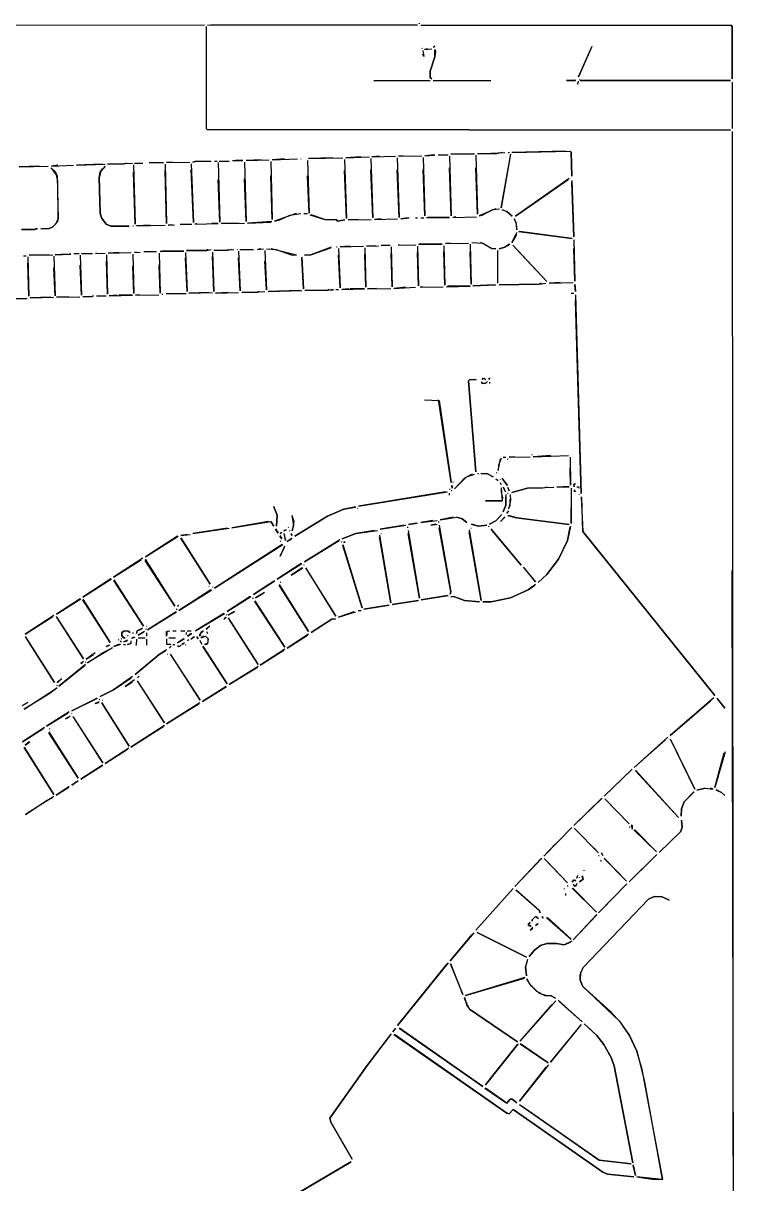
# Model space of a CAD drawing. Extents: x 0 to 16407, y 159 to 1115.
# Drawn here: x 3925 to 4263, y 525 to 1076 of the extents above; entities that cross this region are included whole.
import ezdxf

# ---------------------------------------------------------------- set-up
doc = ezdxf.new("R2010")
doc.units = 0
doc.layers.add('RASTER_VECTOR_LINEWORK', color=5, linetype='CONTINUOUS')

msp = doc.modelspace()

# ---------------------------------------------------------------- linework, layer by layer
at = {"layer": 'RASTER_VECTOR_LINEWORK'}
for points in [[(3724.25, 1075.75), (3723.75, 1075.5), (4011, 1075.75)], [(4012.5, 1075.75), (4112.25, 1075.5), (4014, 1075.75)], [(4113, 1076.5), (4113, 1076.25)], [(4113.75, 1075.5), (4261.25, 1075.5), (4261.75, 1075), (4261.75, 1050), (4261.75, 1075), (4261.25, 1075.5)], [(4011.75, 1075), (4011.75, 1026.5), (4012.25, 1026), (4261, 1025.75), (4012.25, 1026), (4011.75, 1026.5)], [(4114.25, 1064.75), (4114.5, 1064.5)], [(4120.25, 1065.75), (4120, 1065), (4120, 1065.5)], [(4195, 1065.5), (4188.75, 1051), (4195, 1065.25)], [(4114.75, 1063.5), (4115.25, 1060.75), (4114.75, 1061.75)], [(4117, 1064.25), (4115.5, 1064), (4119, 1064.25)], [(4120.25, 1064), (4120.75, 1063.25), (4120.5, 1060.5), (4118.25, 1053.75), (4118.25, 1050.75), (4119, 1050), (4118.25, 1050.75), (4118.25, 1053.75), (4120.5, 1060.5), (4120.5, 1063.75)], [(4091.5, 1049.25), (4118.25, 1049.25)], [(4119.75, 1049.25), (4147, 1049.25)], [(4187.5, 1049.5), (4183, 1049.25), (4187.25, 1049.25)], [(4188.5, 1049), (4188.25, 1047.5), (4188.5, 1048)], [(4189.25, 1049.75), (4189.75, 1049.25), (4261, 1049.25), (4189.75, 1049.25)], [(4261.75, 1048.5), (4261.75, 1026.5)], [(4261.75, 1025), (4262.25, 440.5), (4263, 227.75), (4262.5, 227.25), (4256.25, 227.25), (4262.5, 227.25), (4263, 227.75), (4261.75, 816.5)], [(4152.5, 1015), (4150, 1014.5), (4140.75, 1014.5), (4153.75, 1015)], [(4155.25, 1015), (4156, 1015)], [(4182.75, 1015.75), (4157, 1015), (4184.75, 1015.75), (4185.25, 1015.25), (4185.5, 1003.75), (4185.25, 1015.25), (4184.75, 1015.75)], [(3962.5, 1009.5), (3950.25, 1009), (3963.75, 1009.5)], [(3973.75, 1010), (3972.75, 1009.5), (3965, 1009.5), (3976.75, 1010)], [(3977.25, 1009.25), (3978, 981), (3977.25, 1005.75)], [(3977.75, 1010), (3981.75, 1010)], [(3984.75, 1010.25), (3991.5, 1010.25)], [(3992.25, 1009.5), (3993, 981.25), (3992.25, 1006.5)], [(3995.75, 1010.5), (3993, 1010.25), (4004, 1010.5)], [(4004.75, 1009.75), (4005.75, 981.75), (4004.75, 1007)], [(4007.25, 1011), (4005.5, 1010.5), (4007.25, 1011), (4014.25, 1011)], [(4015.75, 1011), (4017, 1011)], [(4017.5, 1010.25), (4018.25, 982), (4017.5, 1002.25)], [(4018, 1011), (4022.75, 1011)], [(4024.25, 1011.25), (4029.25, 1011.25), (4025.75, 1011.25)], [(4030, 1010.5), (4030.75, 982.25), (4030, 1002.5)], [(4038, 1011.5), (4030.75, 1011.25), (4041.75, 1011.5)], [(4042.5, 1010.75), (4043.25, 983.25), (4042.5, 1004)], [(4049, 1012), (4043.25, 1011.5), (4055.25, 1012)], [(4056.75, 1012), (4057, 1012)], [(4060, 1011.25), (4060.75, 986.25), (4060, 1004)], [(4072, 1012.5), (4060.5, 1012.25), (4076.75, 1012.5)], [(4077.5, 1011.75), (4078.5, 983.75), (4077.5, 1006.5)], [(4085.25, 1013), (4078.25, 1012.5), (4089.5, 1013)], [(4090, 1012.25), (4091, 984), (4090, 1006.75)], [(4094.25, 1013.25), (4090.5, 1013), (4101.75, 1013.25)], [(4102.5, 1012.5), (4103.5, 984.25), (4102.5, 1006.75)], [(4105.5, 1013.5), (4103.25, 1013.25), (4114.25, 1013.5)], [(4115, 1012.75), (4115.75, 985), (4115, 1007)], [(4120.5, 1014), (4115.75, 1013.5), (4120.25, 1013.75)], [(4122, 1014), (4126.75, 1014)], [(4127.5, 1013.25), (4128.25, 985), (4127.5, 1007.75)], [(4139, 1014.5), (4128, 1014.25), (4139.25, 1014.5)], [(4140, 1013.75), (4140.75, 985.75), (4140, 1007.75)], [(4156.5, 1014.25), (4152, 988.75), (4156.5, 1013.5)], [(3932.5, 1008.5), (3923, 1008.25), (3936.75, 1008.5)], [(3938, 1007.75), (3940, 1006), (3941, 1003.75), (3941.5, 983.5), (3941, 982), (3939, 979.75), (3937.25, 979), (3933.25, 978.75), (3937.25, 979), (3939, 979.75), (3940.5, 981.25), (3941.5, 983.5), (3941.25, 1001.5), (3940.75, 1004.5), (3939, 1006.75)], [(3941.25, 1009), (3938.25, 1008.5), (3948.75, 1009)], [(3963.75, 1008.5), (3961.75, 1006.25), (3961, 1003.25), (3961.5, 986.25), (3962, 984), (3964.25, 981), (3966.5, 980), (3975.25, 980), (3966.5, 980), (3964.25, 981), (3962, 984), (3961.5, 986.25), (3961, 1003.25), (3961.5, 1005.75), (3962.5, 1007.25)], [(4184.25, 1002.75), (4158.75, 984.75), (4183.75, 1002.25)], [(4185.5, 1001.75), (4186.5, 975), (4185.5, 1001)], [(4149.25, 988.25), (4141.5, 985), (4143, 985.25), (4148, 988), (4151.25, 988.25)], [(4152.25, 988), (4154.75, 987), (4157.25, 984.75), (4154.75, 987), (4152.75, 987.5)], [(4043, 982.25), (4031.5, 981.5), (4042.75, 982)], [(4054.5, 986), (4044.25, 982.5), (4046.75, 983), (4051.5, 985.25), (4056.75, 986)], [(4058.25, 986), (4060, 986)], [(4061, 985.5), (4068.25, 983.25), (4073.75, 983), (4074.25, 982.5), (4077.75, 983), (4074.25, 982.5), (4073.75, 983), (4068.25, 983.25), (4061.75, 985.5)], [(4084, 983.25), (4079.25, 983), (4090.25, 983.25)], [(4095, 983.5), (4091.75, 983.25), (4102.75, 983.5)], [(4108, 984), (4104.25, 983.5), (4108.25, 984)], [(4111.25, 984), (4112.25, 984)], [(4113.75, 984), (4115.25, 984)], [(4116.5, 984.25), (4127.5, 984.25), (4117.25, 984.25)], [(4130.5, 984.5), (4129, 984.25), (4140.25, 984.5)], [(4158, 983.75), (4159, 982), (4159.5, 978.25), (4159.25, 981), (4158.25, 983.5)], [(3931.25, 979), (3930.25, 978.5), (3924, 978.5), (3930.25, 978.5), (3931.75, 979)], [(3977, 980.25), (3977.25, 980.25)], [(3985.25, 980.5), (3978.75, 980.25), (3992.25, 980.5)], [(3995.75, 980.75), (3993.75, 980.5), (3996.75, 980.75)], [(3999.5, 981), (4005, 981)], [(4007.25, 981.25), (4006.5, 981), (4017.5, 981.25), (4014.5, 981.25)], [(4027.25, 981.5), (4019, 981.25), (4030, 981.5)], [(4159.25, 977), (4159, 975.5), (4157, 972.25), (4159.25, 976.5)], [(4160.25, 977.5), (4185.75, 974.25), (4160.75, 977.5)], [(4092.5, 970.75), (4088, 970.5), (4093.75, 970.75)], [(4095, 971), (4099.25, 971)], [(4103.5, 971.25), (4103, 971), (4111.5, 971.25)], [(4112.75, 971.5), (4124, 971.5), (4113, 971.5)], [(4124.75, 970.75), (4125.25, 952), (4124.75, 968)], [(4127.75, 972), (4125.5, 971.75), (4136.5, 972)], [(4137.25, 971.5), (4137.75, 952.5), (4137.25, 968)], [(4138, 972.25), (4143.25, 972), (4147.5, 969.5), (4149.5, 969.25), (4147.5, 969.5), (4142.25, 972.25)], [(4156, 971.5), (4153.75, 970), (4151, 969.25), (4153.75, 970), (4156.25, 971.5)], [(4157.5, 971), (4173.75, 953.75), (4159, 969.5)], [(4186.5, 973.5), (4187, 954), (4186.5, 969.5)], [(3925, 966), (3926.25, 966)], [(3927, 965.5), (3927.5, 946.75), (3927, 962.5)], [(3937.25, 966.5), (3927.75, 966.25), (3939, 966.5)], [(3939.5, 965.75), (3940, 947), (3939.5, 960.25)], [(3946, 966.75), (3940, 966.5), (3947.5, 966.75), (3946.75, 966.75)], [(3949, 967), (3951.5, 967)], [(3952, 966.25), (3952.5, 947.25), (3952, 961.5)], [(3952.5, 967), (3957.75, 967)], [(3959.75, 967.25), (3959.25, 967), (3963.75, 967.25)], [(3964.5, 966.5), (3965, 947.75), (3964.5, 963.5)], [(3970.5, 967.5), (3965.25, 967.25), (3976.25, 967.5)], [(3977, 966.75), (3977.5, 948), (3977, 961)], [(3978.75, 967.75), (3977.75, 967.5), (3980.5, 967.75)], [(3982.25, 968), (3988.25, 968)], [(3989.5, 967.25), (3990, 948.25), (3989.5, 961.75)], [(3990.5, 968.25), (3990, 968), (4001.25, 968.25), (3990.75, 968.25)], [(4002, 967.5), (4002.75, 949), (4002, 965)], [(4012.75, 969), (4012, 968.5), (4002.5, 968.5), (4012, 968.5), (4014.25, 969)], [(4014.75, 967.75), (4015.5, 949), (4014.75, 965.75)], [(4023.75, 969), (4022, 968.5), (4015.5, 968.5), (4025, 969)], [(4026.5, 969), (4026.75, 969)], [(4027.25, 968.25), (4028, 949.25), (4027.25, 965)], [(4027.75, 969), (4034.25, 969)], [(4037.75, 969.25), (4036.25, 969), (4039, 969.25)], [(4039.75, 968.5), (4040.5, 949.75), (4039.75, 963.5)], [(4040.5, 969.25), (4045, 969), (4052.25, 966.5), (4054.75, 966.25), (4042.75, 969.25)], [(4057.25, 965.25), (4058, 950.25), (4057.25, 965)], [(4071.25, 970), (4061.5, 966.5), (4058.5, 966.25), (4061.5, 966.5), (4071, 969.75)], [(4073.75, 970.25), (4074, 970.25)], [(4074.75, 969.5), (4075.5, 950.75), (4074.75, 966.5)], [(4080.25, 970.5), (4075.5, 970.25), (4086.5, 970.5)], [(4087.25, 969.75), (4087.75, 951), (4087.25, 966.75)], [(4099.75, 970.25), (4100.25, 951.25), (4099.75, 967)], [(4112.25, 970.5), (4112.75, 951.75), (4112.25, 967.5)], [(4150.25, 968.5), (4150.25, 953)], [(4037, 949), (4036.25, 948.5), (4028.75, 948.5), (4039.75, 949)], [(4056.5, 949.5), (4041.25, 949), (4057.25, 949.5)], [(4070.25, 950), (4069.5, 949.5), (4058.75, 949.5), (4072.25, 949.75), (4071, 950)], [(4073.5, 950), (4074.75, 950)], [(4079.75, 950.25), (4076.25, 950), (4087, 950.25), (4080.25, 950.25)], [(4092.75, 950.5), (4088.5, 950.25), (4099.5, 950.5)], [(4106.5, 951), (4101, 950.5), (4111.25, 951)], [(4114.75, 951.25), (4113.5, 951), (4124.5, 951.25)], [(4126.75, 951.5), (4126, 951.25), (4137.25, 951.5), (4127, 951.5)], [(4149, 952.25), (4138.5, 951.75), (4149.5, 952.25)], [(4171, 953), (4170, 952.5), (4151, 952.25), (4170, 952.5), (4173.25, 953)], [(4180, 953.25), (4174.75, 953), (4186.25, 953.25)], [(4187, 952.5), (4187.25, 949), (4187, 952)], [(3926.5, 945.75), (3915.75, 945.5), (3926.75, 945.75)], [(3938, 946.25), (3928.25, 946), (3939.25, 946.25)], [(3946.5, 946.5), (3940.75, 946.25), (3951.75, 946.5)], [(3958.25, 947), (3957.5, 946.5), (3953.25, 946.5), (3958, 946.75)], [(3959.75, 947), (3964.25, 947)], [(3969.5, 947.25), (3965.75, 947), (3976.75, 947.25), (3970.25, 947.25)], [(3980.25, 947.5), (3978.25, 947.25), (3989.25, 947.5)], [(3990.75, 947.75), (3991.25, 947.75)], [(3992.75, 948), (4002.25, 948)], [(4013.25, 948.5), (4003.5, 948.25), (4014.75, 948.5)], [(4022.5, 948.5), (4016.25, 948.25), (4027.25, 948.5)], [(4185.25, 948.25), (4186.5, 948.25)], [(4187.25, 947.5), (4190, 853), (4187.25, 944.75)], [(4139.75, 907.25), (4137, 907), (4136.5, 906.5), (4140, 863.25), (4136.5, 906.5), (4137, 907), (4140.25, 907.25)], [(4145.5, 906.25), (4144.75, 905.5), (4143.25, 905.25), (4142.5, 906), (4143, 905.25), (4144.75, 905.5)], [(4143.5, 907.75), (4143, 907.25), (4143.5, 907.75), (4144.5, 907.25), (4144, 907.75)], [(4146.5, 908), (4146.25, 907.25), (4146.25, 907.75)], [(4146.5, 906), (4146.5, 905.25)], [(4115.5, 897.5), (4122.5, 897.25), (4128.25, 858.25), (4122.25, 897.5)], [(4166.5, 871.5), (4166.5, 871.25)], [(4152, 869.75), (4150.75, 866.5), (4150.5, 864), (4151.75, 869.5)], [(4153, 870.25), (4154.25, 870.25)], [(4155, 869.5), (4155, 869.25)], [(4158.5, 870.5), (4155.75, 870.25), (4165.75, 870.5)], [(4175.5, 871), (4167.25, 870.5), (4184, 871)], [(4184.75, 870.25), (4185, 857), (4184.75, 865)], [(4138.25, 862.25), (4134.5, 860.25), (4129.75, 855.25), (4135.5, 861), (4139.25, 862.25)], [(4140.75, 862.5), (4141.25, 862.5)], [(4142.25, 862.5), (4145.25, 862.5), (4148.25, 861), (4145.25, 862.5)], [(4149.75, 863), (4149.75, 862.75)], [(4127.75, 855.25), (4127.5, 855)], [(4128.5, 857), (4128.75, 855.5), (4128.5, 856.5)], [(4129, 858.5), (4129, 858.25)], [(4152, 855.75), (4152.5, 849.5), (4144.5, 849.5), (4152.5, 849.5), (4152.75, 851), (4152, 854.5)], [(4149.5, 860), (4150.5, 859.25), (4150, 859.5)], [(4151.5, 859.75), (4151.5, 859.5)], [(4151.5, 858.25), (4152, 857.25), (4151.75, 858)], [(4152.25, 860.25), (4155, 856.75), (4153, 859.5)], [(4152.75, 856.25), (4154, 853.75), (4153.25, 855.75)], [(4155, 856), (4155.75, 854.25), (4155.25, 855.75)], [(4174, 856), (4171.75, 855.5), (4164.5, 855.5), (4157, 853.5), (4164.5, 855.5), (4177, 856)], [(4181, 856.25), (4178.5, 856), (4184.25, 856.25), (4181.25, 856.25)], [(4185.25, 855.5), (4185.25, 838.75), (4185.25, 846.25)], [(4187, 857.75), (4186.5, 857.25), (4186.75, 856.25), (4186.5, 857.25), (4187.25, 857.75)], [(4188, 856.25), (4188.75, 856.25), (4189, 855.5), (4188.75, 856.25)], [(4125.5, 853.75), (4084.25, 847), (4126.5, 853.75)], [(4127.25, 853.25), (4127.25, 852.25)], [(4128.25, 854.5), (4128.5, 854.5)], [(4154.25, 852.5), (4154.25, 847.5), (4153, 844.25), (4154.25, 847.5), (4154.25, 851.5)], [(4155, 853.25), (4155.25, 853.25)], [(4156.25, 852.5), (4156.5, 849.5), (4155.5, 845.75), (4156.25, 847.25), (4156.25, 850.25)], [(4186.5, 854.75), (4187.25, 853.75), (4186.5, 854.25)], [(4189, 852.75), (4189, 852.5)], [(4190, 851.5), (4190.75, 835), (4253.5, 757), (4190.75, 835), (4190.25, 851.25)], [(4043.75, 847), (4045.5, 842.75), (4045.25, 837.5), (4045.5, 842.75), (4044, 846.75)], [(4083, 846.75), (4077.25, 845.5), (4069.5, 842.25), (4054, 832.75), (4069.5, 842.25), (4077.25, 845.5), (4082.75, 846.5)], [(4083.75, 846), (4083.5, 845.75)], [(4155.5, 844.75), (4154.75, 843.75), (4155, 844.25)], [(4041.5, 839.75), (4024, 836.75), (4042.5, 839.75), (4044, 837.5), (4042.5, 839.75)], [(4052.5, 842.75), (4053.5, 839.75), (4052.75, 835.25), (4053.5, 838), (4052.75, 842.5)], [(4111.75, 839), (4108, 838.25), (4112.25, 839)], [(4119.5, 840.25), (4113.75, 839.25), (4121.5, 840.25)], [(4121, 838.5), (4118.5, 838), (4121.5, 838.5)], [(4122.25, 839.75), (4122.25, 839.25)], [(4129.25, 841.75), (4123, 840.5), (4131, 841.75), (4133.5, 841), (4135.75, 839.25), (4133.5, 841), (4131, 841.75)], [(4137.75, 838.5), (4141.25, 837.5), (4145.25, 838), (4141.25, 837.5), (4138, 838.5)], [(4152.25, 843), (4149.5, 840), (4146.5, 838.5), (4149.5, 840), (4151.5, 842.25)], [(4153.75, 842), (4151.75, 839.75), (4153.75, 841.75)], [(4155, 842.5), (4159.25, 841.5), (4184.25, 838.25), (4159.25, 841.5), (4155.5, 842.5)], [(4002.75, 833.5), (3999.75, 833), (4004.25, 833.5)], [(4021.75, 836.5), (4005.5, 834), (4022.75, 836.5)], [(4044.75, 836.25), (4046, 834.25), (4044.75, 836)], [(4046.75, 833), (4047.75, 831.5), (4046.75, 832.75)], [(4047.75, 834.5), (4047, 834), (4047.5, 834.25)], [(4049.75, 835.75), (4048.75, 835.25), (4050, 835.75)], [(4048.75, 834), (4049.5, 830.75), (4049, 833.75)], [(4051, 837), (4050.75, 836.75)], [(4051.25, 835.5), (4051.5, 835.25)], [(4052, 834), (4052.75, 833), (4052.25, 833.75)], [(4091.75, 835.5), (4083, 834), (4076.5, 831.5), (4083, 834), (4093.25, 835.5)], [(4094.25, 833.25), (4099.5, 801), (4094.25, 832.5)], [(4106, 838), (4094.5, 836), (4106.75, 838)], [(4094.75, 834), (4095, 834)], [(4107.5, 837.25), (4107.5, 836.75)], [(4107.75, 835.5), (4113.25, 803.25), (4107.75, 834)], [(4122.5, 838), (4128, 806.25), (4127.75, 805.25), (4128, 806.25), (4122.5, 836.75)], [(4136.75, 835.75), (4142.5, 802.25), (4136.75, 834.75)], [(4137.5, 836.5), (4137.75, 836.5)], [(4146, 837.5), (4146, 837.25)], [(4147, 836.25), (4161.5, 819), (4147.75, 835.5)], [(4185, 837.5), (4183.5, 830.75), (4179.25, 821.75), (4173.75, 814.5), (4169.5, 810.75), (4173.75, 814.5), (4179.25, 821.75), (4183.5, 830.75), (4184.75, 837.25)], [(3998.25, 832.75), (3983, 823), (3998.5, 832.75)], [(3999.75, 832), (4013.75, 810), (3999.75, 831.75)], [(4048, 828.75), (4015.75, 808), (4048.25, 828.75)], [(4047.25, 830.5), (4047, 830.25)], [(4049, 828), (4047, 823.25), (4049, 827.5)], [(4052.75, 831.75), (4050.25, 830.25), (4052.5, 831.5)], [(4075.25, 831), (4058.5, 820.5), (4075, 830.75)], [(4076, 830.25), (4076.25, 830)], [(4076.75, 828.75), (4086, 798.75), (4076.75, 828.25)], [(4077.75, 830), (4077.25, 829.75), (4078, 830)], [(3981.75, 822.25), (3967.75, 813.25), (3981, 821.5)], [(3982.75, 821.75), (3997, 799.5), (3982.75, 821.25)], [(4057, 819.75), (4045.5, 812.25), (4057.25, 819.75)], [(4057.5, 817.75), (4052.25, 814.25), (4057.75, 817.75)], [(4058, 819.25), (4058.25, 819)], [(4059, 817.75), (4073.5, 794.75), (4059.25, 817.5)], [(4162.5, 818), (4168.25, 811), (4163, 817.5)], [(3966.5, 812.5), (3953.25, 803.75), (3966.75, 812.5)], [(3968, 812), (3982, 790), (3968, 811.75)], [(4044.25, 811.5), (4034.25, 805), (4044.5, 811.5)], [(4047.25, 811), (4047, 810.75)], [(4014, 807.25), (3998.75, 797.5), (4014.5, 807.25)], [(4013, 809), (4013.25, 809)], [(4014.75, 808.75), (4015, 808.5)], [(4039.5, 806), (4035.25, 803.5), (4039.25, 805.75)], [(4046.5, 809.75), (4060.5, 787.5), (4046.5, 809.5)], [(4168.25, 809.75), (4164.75, 807.25), (4156.5, 803.5), (4147.25, 801.5), (4143.25, 801.5), (4147.25, 801.5), (4156.5, 803.5), (4164.75, 807.25), (4168, 809.5)], [(3952, 803), (3940.75, 795.75), (3952.25, 803)], [(3953.25, 802.75), (3966.25, 782.25), (3953.25, 802.5)], [(3998.75, 799.75), (3998.25, 799.25)], [(4032.75, 804), (4021.75, 797), (4033, 804)], [(4034, 803.5), (4034, 803)], [(4035, 802), (4049.25, 780), (4035, 801.75)], [(4098.5, 800), (4086.75, 798), (4098.75, 800)], [(4112.5, 802.25), (4100.25, 800.25), (4112.75, 802.25)], [(4126.5, 804.5), (4114, 802.5), (4126.75, 804.5)], [(4128, 804), (4129.5, 804), (4134.5, 802.25), (4141.75, 801.5), (4134.5, 802.25), (4129.5, 804)], [(3939.5, 795), (3925.75, 786.25), (3939, 794.5)], [(3940.5, 794.5), (3953.5, 774.5), (3941, 794)], [(3997.5, 796.75), (3984, 788.25), (3997.75, 796.75)], [(3997.5, 798.25), (3998, 797.75)], [(4020.25, 796), (4006.75, 787.75), (4020.5, 796)], [(4021, 794.25), (4020.25, 793.25), (4021.25, 794.25)], [(4021.25, 795.5), (4021.25, 795.25)], [(4025.25, 797), (4022.25, 795.25), (4025.5, 797)], [(4082, 796.75), (4074.75, 794.25), (4082.75, 796.75)], [(4084, 797.5), (4085.5, 797.5)], [(3981.5, 789), (3979, 787.75), (3978.75, 786.5), (3979, 787.75), (3981.25, 788.75)], [(3983, 788.75), (3983.25, 788.5)], [(3983.25, 790), (3983.5, 790)], [(4013.5, 790), (4011.75, 788.5), (4012.5, 789)], [(4022.25, 794), (4036.5, 771.75), (4022.5, 793.75)], [(4073, 793.5), (4071.5, 793.25), (4061.75, 787), (4071.5, 793.25), (4073.5, 793.5)], [(3925.75, 785), (3939.75, 763.25), (3926.25, 784.5)], [(3970.25, 783.5), (3970, 783.25)], [(3971.5, 784), (3971.25, 783.75)], [(3973, 787.75), (3971.75, 787), (3971.75, 785.5), (3972.5, 784.5), (3973.25, 784.5), (3972.5, 784.5), (3971.75, 785.5), (3971.75, 787), (3973, 787.75), (3974.5, 787.75), (3975.75, 787), (3974.5, 787.75)], [(3974.5, 783.25), (3972.75, 782.5), (3974.25, 783)], [(3974.5, 785.5), (3974.75, 785.5)], [(3977.5, 784.75), (3976.5, 784.25), (3978, 784.75)], [(3976.75, 786.75), (3977.25, 786.75)], [(3978.75, 783.75), (3978.5, 781), (3978.75, 781.5)], [(3982.5, 787.5), (3979.5, 785.75), (3982.25, 787.25)], [(3979.5, 784.5), (3982.75, 784.5)], [(3983.5, 786.75), (3983.5, 785.25)], [(3983.5, 783.75), (3983.5, 781)], [(3993.25, 787.75), (3993, 785.25), (3993, 787.5), (3994.5, 787.75)], [(3993, 784), (3993, 781.5), (3995, 781.25), (3993, 781.5)], [(3994, 784.5), (3997.25, 784.5)], [(3996, 787.75), (3997.5, 787.75)], [(4001.25, 784), (3998.25, 782), (4001.5, 784)], [(3999.75, 787.75), (4001.75, 787.75)], [(4002.25, 787), (4002.25, 786)], [(4002.75, 787.75), (4004.75, 787.75)], [(4004.75, 786.5), (4003, 785.25), (4005, 786.5)], [(4003.5, 783.5), (4003, 783)], [(4006, 785), (4004.5, 783.75), (4006.25, 785)], [(4007.25, 785), (4008, 784), (4007.5, 784.75)], [(4010.5, 787.75), (4009.25, 787), (4008.75, 785.25), (4008.75, 786.25), (4010.25, 787.5)], [(4008.75, 783.25), (4009.75, 781.5), (4009, 783)], [(4010.5, 785.25), (4009.5, 784.5), (4011.5, 785.25), (4012.75, 784), (4012.5, 781.75), (4011, 781.25), (4012.25, 781.5), (4012.75, 782.5), (4012.75, 784), (4011.5, 785.25)], [(4012, 787.5), (4012.5, 786.5), (4012.5, 787)], [(4060.5, 786.25), (4050.25, 779.5), (4060, 785.75)], [(3967.25, 779.75), (3955.5, 772.5), (3962.5, 777.25), (3967, 779.5)], [(3965.75, 781), (3964.25, 780.25), (3966, 781)], [(3970.5, 781.5), (3968, 780.25), (3971.25, 781.5)], [(3971, 783), (3971.5, 782.5)], [(3972.5, 781.25), (3973.5, 781.25)], [(3976, 783), (3976, 781.75), (3974.5, 781.25), (3976, 781.75)], [(3993, 778.75), (3989.5, 776.5), (3978, 767), (3989.5, 776.5), (3992.75, 778.5)], [(3995.25, 780.5), (3994.25, 779.5)], [(3996, 781.25), (3997, 781.25)], [(3998.25, 780.75), (3998.75, 780.25), (3999.75, 780.75), (3998.75, 780.25)], [(4001.5, 782), (4000.25, 781.25), (4001.25, 781.75)], [(4002, 781.25), (4002, 781)], [(4010.25, 780.5), (4021.75, 762.5), (4010.25, 780.25)], [(4049.25, 779), (4037.5, 771.5), (4048.75, 778.5)], [(3953.5, 773.25), (3952.25, 772.25), (3953, 772.75)], [(3954.5, 773), (3954.75, 772.75)], [(3959, 777.25), (3954.75, 774.25), (3958.25, 776.5)], [(3993.25, 776.75), (3993.5, 776.75)], [(3994.75, 776.75), (4009, 754.75), (3995, 776.5)], [(3954.5, 771.75), (3941.75, 761.5), (3954.25, 771.5)], [(4036.5, 770.75), (4022.75, 762.25), (4036.25, 770.5)], [(3940.75, 762), (3941, 761.75)], [(3943.25, 765), (3941, 763.25), (3942, 763.75)], [(3976.75, 766), (3967.75, 759.75), (3961.5, 756.5), (3967.75, 759.75), (3976.25, 765.5)], [(3977.75, 764.5), (3973.25, 761.25), (3976.75, 763.5)], [(3979, 764), (3992, 744), (3979.5, 763.5)], [(3980, 766.25), (3979.25, 765.5)], [(4021.25, 761.25), (4010, 754.25), (4021.5, 761.25)], [(3941, 760.75), (3937.5, 758), (3925.25, 750.5), (3940.75, 760.5)], [(3960, 755.75), (3948, 749.75), (3960.25, 755.75)], [(4253, 756), (4232.25, 738), (4251.5, 754.5)], [(4254.5, 755.75), (4258.25, 751), (4254.75, 755.5)], [(3927, 753.75), (3924.5, 752.25), (3926.75, 753.5)], [(3961, 754), (3959, 753.25), (3960.75, 753.75)], [(3961, 755.25), (3961.25, 755)], [(3962, 753.75), (3975.25, 733), (3962.25, 753.5)], [(3962.5, 754.75), (3962.75, 754.75)], [(4008.75, 753.5), (3993, 743.5), (4008.5, 753.25)], [(3946.75, 749.25), (3936, 742.5), (3946.25, 748.75)], [(3947.25, 747.25), (3945, 746), (3946.75, 746.75)], [(3947.75, 748.5), (3947.75, 748.25)], [(3948.5, 747), (3962.75, 725), (3949, 746.5)], [(3935, 741.75), (3924.5, 735), (3934.75, 741.5)], [(3937, 739.75), (3951, 717.75), (3937, 739.25)], [(3937.5, 741.25), (3937.25, 741)], [(3992, 742.75), (3976, 732.5), (3991.75, 742.5)], [(3927.75, 735), (3925.75, 733.5), (3928, 735)], [(4231.25, 737.25), (4215.25, 722.75), (4230, 736)], [(4232.25, 736.5), (4244, 712.5), (4232.5, 736.25)], [(3925.25, 732.5), (3939.5, 710), (3925.25, 732.25)], [(3975, 732), (3963.75, 724.75), (3974.5, 731.5)], [(4258.5, 730.25), (4253.5, 713.25), (4258, 729.75)], [(3962.5, 724), (3952.25, 717.25), (3962.75, 724)], [(4214.25, 722), (4201, 709.25), (4213.75, 721.5)], [(4215.75, 721.5), (4236.25, 699), (4215.75, 721.25)], [(3946.75, 713.75), (3940.5, 709.75), (3946.5, 713.5)], [(3951, 716.5), (3948, 714.5), (3950.75, 716.25)], [(4249, 713), (4245, 712), (4249, 713), (4252.75, 712.5), (4251.5, 713)], [(4254, 712.25), (4256.75, 711), (4258.25, 709.5), (4256.75, 711), (4254.25, 712.25)], [(3939.5, 709), (3926, 700.5), (3936.25, 707.25), (3939, 708.5)], [(4199.75, 708.25), (4186.5, 695.25), (4200, 708.25)], [(4201.25, 708), (4212.75, 696), (4201.75, 707.5)], [(4243.5, 711.25), (4239, 706.5), (4237.75, 703.25), (4237.5, 699.75), (4237.75, 703.25), (4239, 706.5), (4243.75, 711.25)], [(4213.75, 695.5), (4214.25, 695.25), (4214.25, 693.5), (4214, 695.5)], [(4237.75, 697.75), (4238, 694.25), (4237.25, 692.25), (4227, 682.5), (4237.25, 692.25), (4238, 694.25), (4237.75, 697.5)], [(4185.5, 694.25), (4172.25, 680.75), (4177.75, 686.5)], [(4186.75, 694), (4198.25, 682.25), (4196.25, 684.5)], [(4213, 694.75), (4213, 694.25)], [(4215, 693.25), (4225.75, 682.75), (4215.5, 693.25)], [(4171.25, 679.75), (4158.5, 666.25), (4171, 679.5)], [(4172.5, 679.5), (4183.5, 668), (4173.75, 678.25)], [(4198.25, 681), (4198.5, 680.75)], [(4199.25, 679), (4199.5, 678.25), (4199.5, 678.75)], [(4199.5, 682.25), (4200.25, 681), (4200, 681.75)], [(4201, 679.75), (4211.5, 668.75), (4201, 679.5)], [(4226, 681.5), (4212.75, 668.5), (4223.5, 679)], [(4191.25, 674), (4191.25, 673.75)], [(4186.5, 669.5), (4185.75, 668.25), (4186.5, 669.5), (4187.5, 669), (4187, 669.5)], [(4188, 667.75), (4187.25, 666.25), (4186.25, 667.25), (4187, 666.25), (4188, 667.25)], [(4188.25, 671.5), (4188, 670.25), (4188.25, 671.25)], [(4189.25, 670.5), (4189, 670.25)], [(4190.5, 671.5), (4191, 669.75), (4189.25, 668.5), (4191, 669.75), (4190.5, 671)], [(4211.75, 667.5), (4198.25, 653.75), (4206.75, 662.5)], [(4157.75, 665.25), (4140, 645.5), (4156.25, 663.75)], [(4159, 664.75), (4170, 655), (4170.5, 653.75), (4170, 655), (4159.25, 664.5)], [(4182, 665.25), (4182, 665)], [(4182.5, 663), (4182.5, 662)], [(4183.5, 666.75), (4183.5, 666.25)], [(4185.75, 665.5), (4197.25, 654), (4186, 665.5)], [(4224.75, 661.5), (4222, 660.25), (4191, 627.75), (4189.75, 625.25), (4189.5, 621.75), (4190.75, 618.75), (4208, 602.5), (4213, 595.5), (4216.5, 588), (4220, 574.25), (4228.5, 527), (4216.5, 528.25), (4223.75, 527.25), (4228.75, 527.25), (4219, 579.25), (4216.5, 588), (4213, 595.5), (4209, 601.25), (4203.75, 607), (4190.75, 618.75), (4189.5, 621.75), (4189.5, 624.25), (4191, 627.75), (4222, 660.25), (4224.75, 661.5), (4228.25, 661.5), (4231.75, 659.75), (4228.25, 661.5)], [(4168.25, 652), (4166.75, 650.5), (4166.75, 649.75), (4166.75, 650.5), (4168.25, 652), (4169.75, 651), (4168.75, 652)], [(4171.5, 652.25), (4172, 651.25), (4171.5, 652)], [(4173.5, 651.5), (4185.25, 641.25), (4174, 651.5)], [(4197.5, 653), (4186.25, 641), (4197.5, 652.75)], [(4165.75, 649.25), (4165, 648.5), (4165.25, 647.5), (4166.25, 647.5), (4165, 647.75), (4165, 648.5), (4166, 649)], [(4167, 647), (4165.75, 645.5), (4167, 646.5)], [(4169.25, 648.75), (4168.25, 647.75), (4169.5, 648.75)], [(4139, 644.25), (4127.75, 631), (4138.25, 643.5)], [(4140.5, 644.5), (4164, 632.75), (4140.75, 644.25)], [(4185.5, 640.25), (4182, 638.5), (4178.25, 639.25), (4173.75, 639.25), (4170.75, 638.25), (4167.75, 636), (4165.25, 633), (4167.75, 636), (4170.75, 638.25), (4173.75, 639.25), (4178.25, 639.25), (4182, 638.5), (4185, 639.75)], [(4126.75, 630), (4102.75, 600.25), (4126.25, 629.5)], [(4127.75, 629.75), (4133.75, 615), (4128, 629.5)], [(4164.5, 631.75), (4163.5, 628), (4164, 623.75), (4163.5, 628), (4164.5, 631)], [(4163.25, 623), (4135, 614.5), (4163, 622.75)], [(4164.25, 622.5), (4165.5, 620), (4168.75, 616.5), (4172.75, 614.5), (4175.75, 614.25), (4177.75, 613.25), (4175.75, 614.25), (4173.75, 614.25), (4170.25, 615.5), (4166.25, 619), (4164.25, 622.25)], [(4134.5, 613.75), (4135.75, 609.75), (4137, 608), (4159.75, 592.5), (4137, 608), (4134.5, 613)], [(4179, 612.25), (4190.5, 602), (4179.75, 611.5)], [(4178, 612), (4161, 592.75), (4176.25, 610.25)], [(4099.75, 596.25), (4088.25, 581.25), (4070.5, 556.25), (4071, 554.25), (4081.25, 536.75), (4071, 554.25), (4070.5, 556.25), (4088.25, 581.25), (4099.5, 596)], [(4101.75, 599), (4100.5, 597.25), (4102, 599)], [(4101, 596), (4154.75, 558.5), (4155.75, 558.25), (4157.75, 560.25), (4200.25, 530.5), (4202.5, 529.5), (4215, 528.25), (4202.5, 529.5), (4200.25, 530.5), (4157.75, 560.25), (4155.75, 558.25), (4154.75, 558.5), (4101.25, 596)], [(4103.5, 599), (4143.25, 571.25), (4103.75, 599)], [(4190, 600.75), (4175.5, 582.75), (4190, 600.5)], [(4191.5, 601), (4197.5, 595.5), (4200.75, 591.25), (4204.25, 585), (4205.75, 581), (4214.5, 535), (4205.75, 581), (4204.25, 585), (4200.75, 591.25), (4197.5, 595.5), (4192.5, 600)], [(4160, 591.5), (4144.5, 572), (4159.75, 591.25)], [(4161, 591.5), (4174.25, 582.5), (4161.25, 591.5)], [(4174.5, 581.5), (4160.75, 564.25), (4173.5, 580.5)], [(4144.25, 570.5), (4154.75, 563.25), (4156.25, 565.25), (4157.25, 565.25), (4159.5, 563.5), (4157.25, 565.25), (4156.25, 565.25), (4154.75, 563.25), (4144.5, 570.5)], [(4160.75, 562.75), (4198.5, 536.25), (4213.75, 534.5), (4198.5, 536.25), (4161.5, 562)], [(4080.5, 535.5), (4041.75, 512.5), (4026.25, 487.25), (4011.75, 480), (4026.25, 487.25), (4041.75, 512.5), (4080.75, 535.5)], [(4214.75, 534), (4215.75, 529), (4214.75, 533.75)]]:
    msp.add_lwpolyline(points, dxfattribs=at)

doc.saveas('drawing.dxf')
